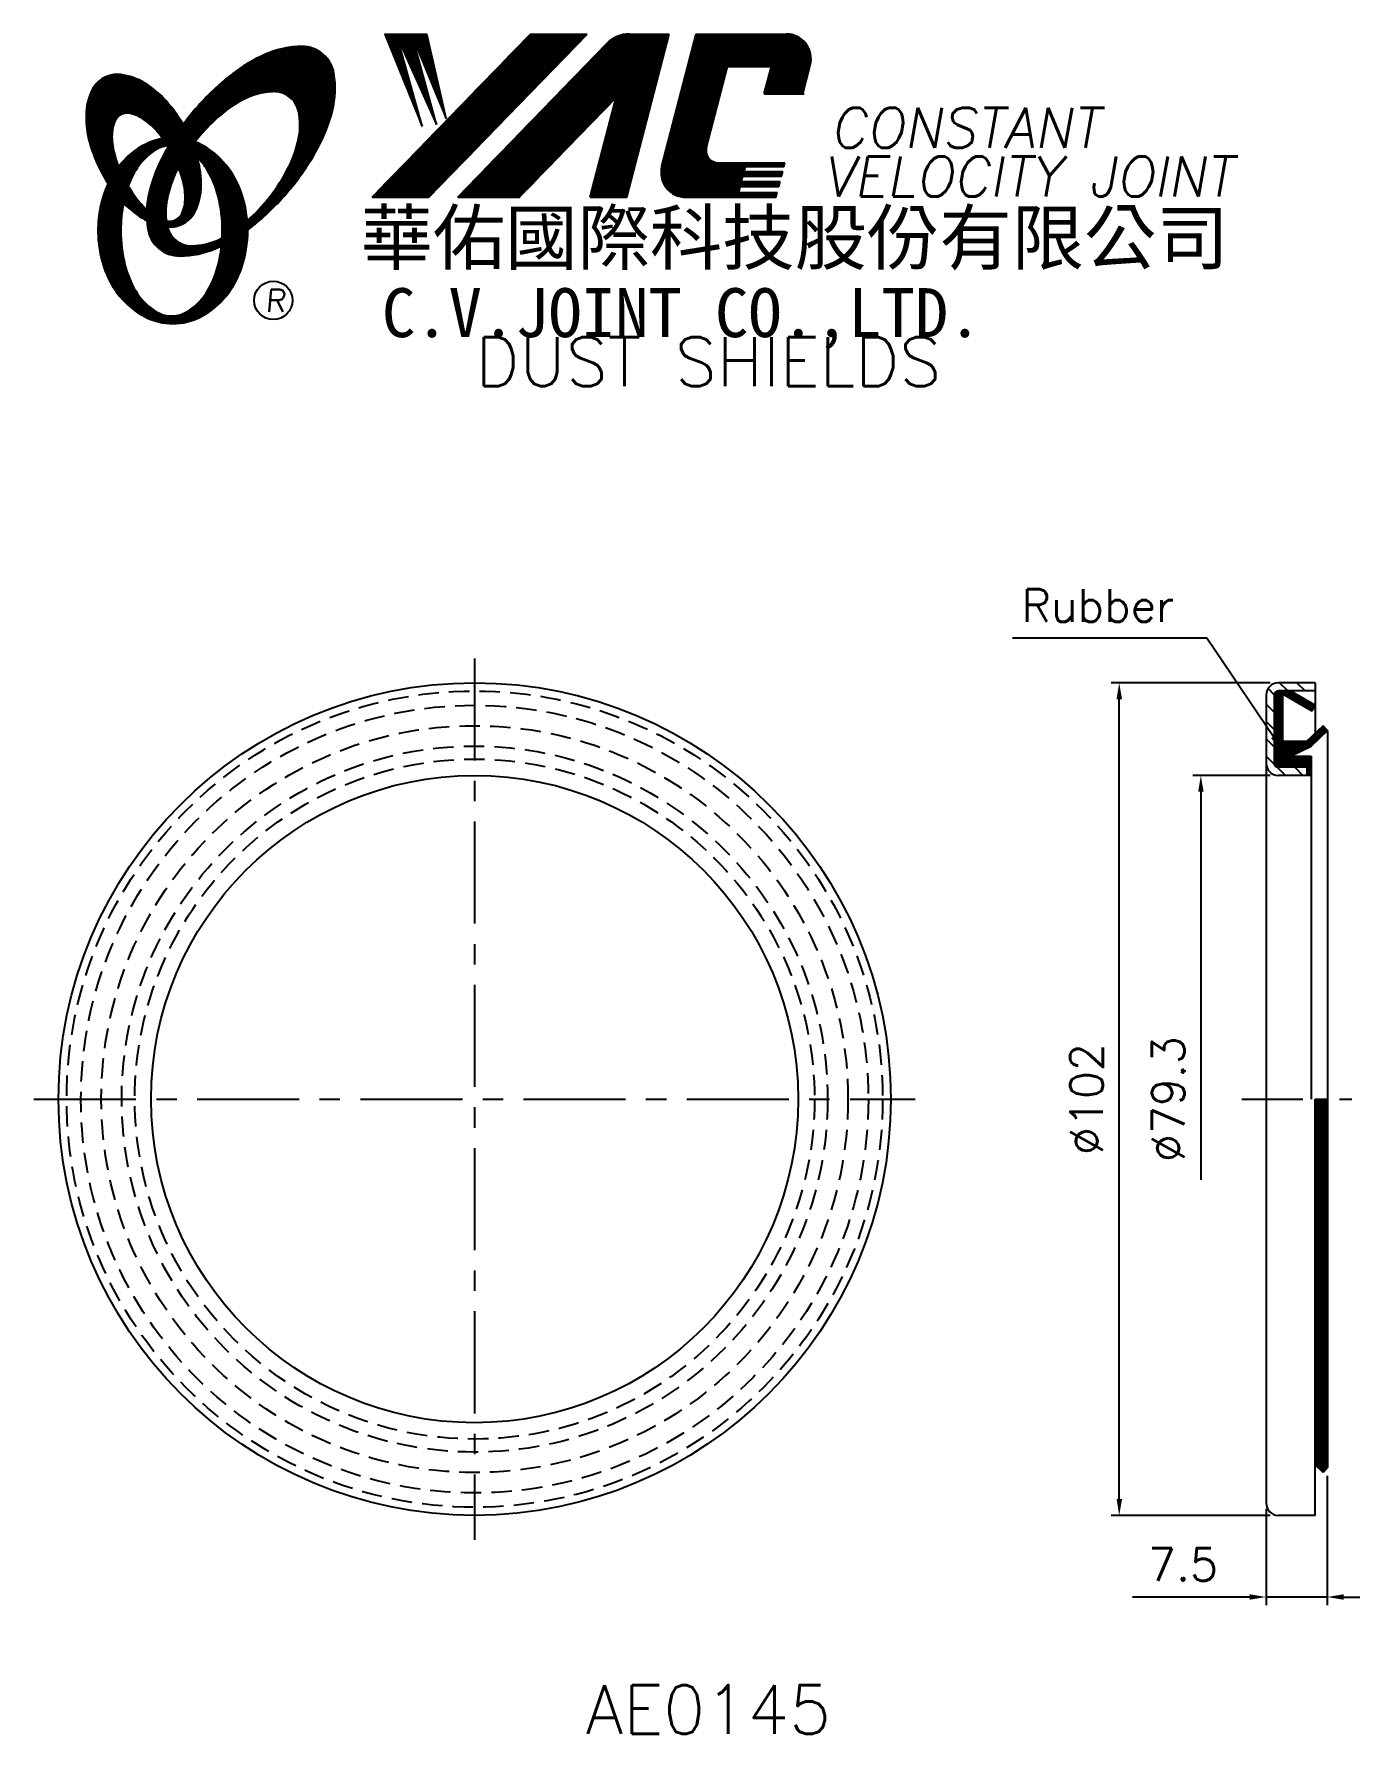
# Model space of a CAD drawing. Extents: x 60 to 223, y -4 to 204.
import ezdxf
from ezdxf.enums import TextEntityAlignment as Align

# ---------------------------------------------------------------- set-up
doc = ezdxf.new("R2010")
doc.units = 0
doc.header["$LTSCALE"] = 10
doc.header["$MEASUREMENT"] = 0
doc.linetypes.add('CENTER', pattern=[2, 1.25, -0.25, 0.25, -0.25])
doc.linetypes.add('HIDDEN', pattern=[0.375, 0.25, -0.125])
doc.layers.get('0').update_dxf_attribs({"linetype": 'CONTINUOUS'})
doc.layers.get('DEFPOINTS').update_dxf_attribs({"linetype": 'CONTINUOUS'})
doc.layers.add('4', color=4, linetype='CONTINUOUS')
doc.styles.add('CHINA', font='KAIU.TTF')
doc.styles.add('ITALICC', font='simplex.shx')
doc.dimstyles.new('STANDARD$0', dxfattribs={"dimtxt": 4, "dimasz": 2, "dimexe": 1, "dimexo": 1, "dimgap": 2, "dimtad": 1, "dimdec": 4, "dimzin": 10, "dimtxsty": 'ITALICC', "dimcen": 2, "dimclrd": 5, "dimclre": 5, "dimclrt": 18, "dimaunit": 1, "dimazin": 3, "dimtp": 0.1, "dimtfac": 0.7, "dimtdec": 4, "dimtmove": 0, "dimatfit": 3, "dimtolj": 1, "dimtzin": 10})
doc.dimstyles.new('STANDARD$7', dxfattribs={"dimtxt": 4, "dimasz": 2, "dimexe": 1, "dimexo": 1, "dimgap": 2, "dimtad": 1, "dimdec": 4, "dimzin": 10, "dimtxsty": 'ITALICC', "dimcen": -2, "dimclrd": 5, "dimclre": 5, "dimclrt": 18, "dimaunit": 1, "dimazin": 3, "dimtp": 2, "dimtfac": 0.75, "dimtdec": 4, "dimtmove": 0, "dimatfit": 3, "dimtolj": 1, "dimtzin": 10})
pattern_1 = [(45, (136.368231, -39.569869), (-0.00727476112, 0.00727476112), [])]
pattern_2 = [(45, (-24.12109, -5.12327), (-0.08838835, 0.08838835), [])]
pattern_3 = [(45, (-32.222314, -3.26546), (-0.00883883476, 0.00883883476), [])]

# ---------------------------------------------------------------- blocks, each defined once
blk = doc.blocks.new('*D14')
at = {"color": 5, "linetype": 'BYBLOCK'}
for p, q in [((211.93, 124.67), (192.43, 124.67)), ((193.43, 24.67), (193.43, 122.67)), ((211.93, 22.67), (192.43, 22.67))]:
    blk.add_line(p, q, dxfattribs=at)
for points in [[(193.1, 122.67), (193.77, 122.67), (193.43, 124.67)], [(193.1, 24.67), (193.77, 24.67), (193.43, 22.67)]]:
    blk.add_solid(points, dxfattribs=at)
at = {"layer": 'DEFPOINTS', "color": 0, "linetype": 'BYBLOCK'}
for p in [(193.43, 124.67), (212.93, 124.67), (212.93, 22.67)]:
    blk.add_point(p, dxfattribs=at)
at = {"color": 18, "linetype": 'BYBLOCK', "insert": (189.43, 73.67), "char_height": 4, "attachment_point": 5, "rotation": 90, "style": 'ITALICC'}
blk.add_mtext('\\A1;∅102', dxfattribs=at)
blk = doc.blocks.new('*D15')
at = {"color": 5, "linetype": 'BYBLOCK'}
for p, q in [((211.93, 113.32), (202.43, 113.32)), ((203.43, 111.32), (203.43, 63.77))]:
    blk.add_line(p, q, dxfattribs=at)
blk.add_solid([(203.1, 111.32), (203.77, 111.32), (203.43, 113.32)], dxfattribs=at)
at = {"layer": 'DEFPOINTS', "color": 0, "linetype": 'BYBLOCK'}
for p in [(203.43, 113.32), (212.93, 113.32), (211.43, 34.02)]:
    blk.add_point(p, dxfattribs=at)
at = {"color": 18, "linetype": 'BYBLOCK', "insert": (199.43, 73.67), "char_height": 4, "attachment_point": 5, "rotation": 90, "style": 'ITALICC'}
blk.add_mtext('\\A1;∅79.3', dxfattribs=at)
blk = doc.blocks.new('*D16')
at = {"color": 5, "linetype": 'BYBLOCK'}
for p, q in [((218.93, 27.53), (218.93, 11.67)), ((211.43, 23.48), (211.43, 11.67)), ((209.43, 12.67), (195.05, 12.67)), ((218.93, 12.67), (211.43, 12.67)), ((220.93, 12.67), (222.93, 12.67))]:
    blk.add_line(p, q, dxfattribs=at)
for points in [[(209.43, 13), (209.43, 12.34), (211.43, 12.67)], [(220.93, 13), (220.93, 12.34), (218.93, 12.67)]]:
    blk.add_solid(points, dxfattribs=at)
at = {"layer": 'DEFPOINTS', "color": 0, "linetype": 'BYBLOCK'}
for p in [(218.93, 28.53), (211.43, 24.48), (211.43, 12.67)]:
    blk.add_point(p, dxfattribs=at)
at = {"color": 18, "linetype": 'BYBLOCK', "insert": (201.24, 16.67), "char_height": 4, "attachment_point": 5, "style": 'ITALICC'}
blk.add_mtext('\\A1;7.5', dxfattribs=at)

msp = doc.modelspace()

# ---------------------------------------------------------------- hatches: boundary and pattern name
at = {"layer": '4', "linetype": 'CONTINUOUS'}
h = msp.add_hatch(dxfattribs=at)
h.set_pattern_fill('ANSI31', color=5, scale=0.1, style=0)
h.set_pattern_definition(pattern_3)
h.paths.add_polyline_path([(128.23639, 204.16552), (121.27908, 204.16552), (101.86248, 184.16176), (108.81978, 184.16176)])
h.paths.add_polyline_path([(131.78328, 196.39995), (128.60291, 184.16176), (133.08389, 184.16176), (138.28233, 204.16552), (133.3856, 204.16552, 0.202785967), (130.65153, 203.00911), (112.3574, 184.16176), (119.90431, 184.16176)])
h.paths.add_polyline_path([(145.41039, 200.16711), (150.80411, 200.16711), (149.93509, 196.82309), (154.65191, 196.82309), (155.56863, 200.35066, 0.490800957), (152.61843, 204.16552), (141.58411, 204.16552), (137.37706, 187.97663, 0.490800957), (140.32726, 184.16176), (151.36157, 184.16176), (151.51602, 184.75608), (146.7992, 184.75608), (146.99257, 185.50016), (151.70939, 185.50016), (151.86795, 186.1103), (147.15112, 186.1103), (147.31237, 186.73077), (152.02919, 186.73077), (152.18537, 187.33176), (147.46855, 187.33176), (147.62535, 187.93513), (152.34217, 187.93513), (152.4589, 188.38433), (144.31916, 188.38433, -0.490800957), (142.84405, 190.29176)])
h = msp.add_hatch(dxfattribs=at)
h.set_pattern_fill('ANSI31', color=1, scale=0.1, style=0)
h.set_pattern_definition(pattern_3)
h.paths.add_polyline_path([(108.59446, 204.16552), (103.41713, 204.16552), (107.98789, 192.86179), (104.92195, 203.81977), (109.75669, 193.09744), (106.80868, 203.81977), (110.9359, 193.80441)])
h = msp.add_hatch(dxfattribs=at)
h.set_pattern_fill('ANSI31', color=5, scale=0.082305, style=0)
h.set_pattern_definition([(45, (-32.222314, -3.265459), (-0.00727476112, 0.00727476112), [])])
h.paths.add_polyline_path([(89.81316, 197.10304, -0.172879177), (91.75463, 196.44448, -0.172879177), (92.84193, 194.70643, -0.104527385), (92.8697, 191.37824, -0.065680101), (91.70017, 187.97628, -0.051823203), (89.25976, 184.13389, -0.044272532), (86.58478, 181.30756, -0.020203161), (86.63837, 180.16964, 0.006517006), (87.04292, 180.48171, 0.049863361), (91.59634, 184.89478, 0.049863361), (95.18598, 190.12194, 0.063682799), (97.00702, 194.74929, 0.103597411), (97.19632, 199.33326, 0.177892575), (95.84771, 201.70354, 0.177892575), (93.28532, 202.63686, 0.103597411), (88.79752, 201.68382, 0.063682799), (84.53978, 199.11474, 0.049863361), (79.98636, 194.70168, 0.016070017), (78.71566, 193.09537, -0.007061632), (78.96294, 192.65834, -0.031648676), (79.91553, 190.62176, -0.008069351), (80.34743, 191.18607, -0.051823203), (83.52581, 194.44453, -0.065680101), (86.56774, 196.36488, -0.104527385)])
h.paths.add_polyline_path([(76.73749, 183.94173, -0.065680101), (77.90702, 187.34368, -0.006063428), (78.15096, 187.8187, 0.027613469), (77.42412, 189.40677, 0.017011252), (76.8907, 190.34174, 0.007829282), (76.39672, 189.47452, 0.063682799), (74.57568, 184.84717, 0.103597411), (74.38638, 180.2632, 0.177892575), (75.73498, 177.89292, 0.177892575), (78.29738, 176.95959, 0.103597411), (82.78517, 177.91264, 0.008811776), (83.41214, 178.20272, 0.013922709), (83.48947, 179.17253, -0.009086703), (83.03945, 178.95508, -0.104527385), (79.79403, 178.21692, -0.172879177), (77.85256, 178.87548, -0.172879177), (76.76526, 180.61353, -0.104527385)])
h = msp.add_hatch(dxfattribs=at)
h.set_pattern_fill('ANSI31', color=3, scale=0.082305, style=0)
h.set_pattern_definition(pattern_1)
h.paths.add_polyline_path([(74.01665, 198.15388, 0.106488277), (71.07477, 199.19245, 0.158297415), (68.98457, 198.79741, 0.158297415), (67.52524, 197.24972, 0.106488277), (66.81443, 194.21195, 0.071723199), (67.23248, 190.899, 0.058080454), (68.77746, 187.08361, 0.058080454), (71.15851, 183.72582, 0.071723199), (73.72375, 181.58807, 0.020895977), (74.26393, 181.28608, -0.030777155), (74.24803, 182.6623, -0.042059526), (73.15167, 183.82506, -0.04691039), (71.5325, 186.30621, -0.04691039), (70.40422, 189.04569, -0.060581117), (70.00212, 191.30776, -0.10187153), (70.31374, 193.39596, -0.185892489), (71.09383, 194.2876, -0.185892489), (72.27048, 194.42572, -0.10187153), (74.16813, 193.50019, -0.060581117), (75.80496, 191.88792, -0.04691039), (77.42412, 189.40677, -0.04691039), (78.5524, 186.66728, -0.060581117), (78.9545, 184.40521, -0.10187153), (78.64288, 182.31701, -0.185892489), (77.86279, 181.42537, -0.185892489), (76.68615, 181.28725, -0.002013383), (76.64535, 181.29788, 0.021593804), (76.76526, 180.61353, 0.006477741), (76.78327, 180.5365, 0.14950097), (78.75582, 180.94454, 0.158297415), (80.21516, 182.49223, 0.106488277), (80.92597, 185.52999, 0.071723199), (80.50792, 188.84295, 0.058080454), (78.96294, 192.65834, 0.058080454), (76.58189, 196.01613, 0.071723199)])
h = msp.add_hatch(dxfattribs=at)
h.set_pattern_fill('ANSI31', color=1, scale=0.082305, style=0)
h.set_pattern_definition(pattern_1)
h.paths.add_polyline_path([(75.11028, 189.83043, -0.120168026), (76.80207, 190.48382, 0.016865385), (76.20231, 191.36656, 0.076648372), (74.04608, 190.64764, 0.104809576), (70.96163, 188.13454, 0.005838257), (70.79468, 187.92234, 0.028089978), (71.5325, 186.30621, 0.014237292), (71.97463, 185.52116, -0.045767751), (72.89981, 187.458, -0.106890197)])
h.paths.add_polyline_path([(71.07891, 180.07581, -0.048711043), (71.40901, 183.45615, -0.007865741), (71.15851, 183.72582, -0.037695478), (69.52263, 185.84458, 0.03042545), (68.9973, 184.5406, 0.080710289), (68.27187, 180.07581, 0.080710289), (68.9973, 175.61102, 0.089265679), (70.96163, 172.01708, 0.104809576), (74.04608, 169.50398, 0.11926607), (77.45527, 168.67905, 0.11926607), (80.86447, 169.50398, 0.104809576), (83.94892, 172.01708, 0.089265679), (85.91324, 175.61102, 0.080710289), (86.63868, 180.07581, 0.080710289), (85.91324, 184.5406, 0.089265679), (83.94892, 188.13454, 0.104809576), (80.86447, 190.64764, 0.025513357), (80.17123, 190.96039, 0.004818181), (79.91553, 190.62176, -0.023722145), (80.45674, 189.02501, -0.065307489), (81.69192, 187.458, -0.073950765), (83.00438, 184.26028, -0.060532391), (83.51283, 180.07581, -0.060532391), (83.00438, 175.89135, -0.073950765), (81.69192, 172.69362, -0.106890197), (79.48146, 170.32119, -0.153118262), (77.29587, 169.63582, -0.153118262), (75.11028, 170.32119, -0.106890197), (72.89981, 172.69362, -0.073950765), (71.58736, 175.89135, -0.060532391)])
h = msp.add_hatch(dxfattribs=at)
h.set_pattern_fill('ANSI31', color=5, scale=12, angle=90, style=0)
h.set_pattern_definition([(135, (-24.1211, -5.1233), (-1.06066, -1.06066), [])])
h.paths.add_polyline_path([(216.43458, 113.32143), (216.43458, 114.32143), (212.93458, 114.32143, -0.414213562), (212.43458, 114.82143), (212.43458, 123.17143, -0.414213562), (212.93458, 123.67143), (217.43458, 123.67143), (217.43458, 124.67143), (212.93458, 124.67143, 0.414213562), (211.43458, 123.17143), (211.43458, 114.82143, 0.414213562), (212.93458, 113.32143)])
h = msp.add_hatch(dxfattribs=at)
h.set_pattern_fill('ANSI31', color=5, style=0)
h.set_pattern_definition(pattern_2)
h.paths.add_polyline_path([(212.43458, 114.82143, 0.414213562), (212.93458, 114.32143), (216.43458, 114.32143), (216.43458, 113.32143), (216.93458, 113.32143), (216.93458, 115.67143), (214.43458, 115.67143), (216.93458, 116.92143), (218.93458, 118.81188), (218.41484, 119.42143), (216.38504, 117.50282), (213.43458, 117.50282), (213.43458, 123.3286), (217.03148, 121.23041), (217.43458, 121.92143), (214.43458, 123.67143), (212.93458, 123.67143, 0.414213562), (212.43458, 123.17143)])
h = msp.add_hatch(dxfattribs=at)
h.set_pattern_fill('ANSI31', color=5, style=0)
h.set_pattern_definition(pattern_2)
h.paths.add_polyline_path([(218.93458, 73.67143), (217.43458, 73.67143), (217.43458, 29.94882), (218.93458, 28.53098)])
h.paths.add_polyline_path([(217.43458, 29.94882), (217.43458, 28.848), (218.41484, 27.92143), (218.93458, 28.53098)])

# ---------------------------------------------------------------- linework, layer by layer
at = {"layer": '4', "color": 5, "linetype": 'CONTINUOUS'}
for p, q in [((101.86248, 184.16176), (121.27908, 204.16552)), ((108.81978, 184.16176), (128.23639, 204.16552)), ((121.27908, 204.16552), (128.23639, 204.16552)), ((133.08389, 184.16176), (138.28233, 204.16552)), ((133.3856, 204.16552), (138.28233, 204.16552)), ((137.37706, 187.97663), (141.58411, 204.16552)), ((141.58411, 204.16552), (152.61843, 204.16552)), ((112.3574, 184.16176), (130.65153, 203.00911)), ((142.84405, 190.29176), (145.41039, 200.16711)), ((145.41039, 200.16711), (150.80411, 200.16711)), ((149.93509, 196.82309), (150.80411, 200.16711)), ((154.65191, 196.82309), (155.56863, 200.35066)), ((119.90431, 184.16176), (131.78328, 196.39995)), ((128.60291, 184.16176), (131.78328, 196.39995)), ((149.93509, 196.82309), (154.80234, 196.82309)), ((144.31916, 188.38433), (152.4589, 188.38433)), ((147.46855, 187.33176), (147.62535, 187.93513)), ((147.62535, 187.93513), (152.34217, 187.93513)), ((152.34217, 187.93513), (152.4589, 188.38433)), ((146.7992, 184.75608), (146.99257, 185.50016)), ((146.99257, 185.50016), (151.70939, 185.50016)), ((147.15112, 186.1103), (147.31237, 186.73077)), ((147.15112, 186.1103), (151.86795, 186.1103)), ((147.31237, 186.73077), (152.02919, 186.73077)), ((147.46855, 187.33176), (152.18537, 187.33176)), ((151.70939, 185.50016), (151.86795, 186.1103)), ((152.02919, 186.73077), (152.18537, 187.33176)), ((101.86248, 184.16176), (108.81978, 184.16176)), ((112.3574, 184.16176), (119.90431, 184.16176)), ((128.60291, 184.16176), (133.08389, 184.16176)), ((140.32726, 184.16176), (151.36157, 184.16176)), ((146.7992, 184.75608), (151.51602, 184.75608)), ((151.36157, 184.16176), (151.51602, 184.75608))]:
    msp.add_line(p, q, dxfattribs=at)
at = {"layer": '4', "color": 1, "linetype": 'CONTINUOUS'}
for p, q in [((103.41713, 204.16552), (107.98789, 192.86179)), ((103.41713, 204.16552), (108.59446, 204.16552)), ((110.9359, 193.80441), (108.59446, 204.16552)), ((104.92195, 203.81977), (109.75669, 193.09744)), ((107.98789, 192.86179), (104.92195, 203.81977)), ((106.80868, 203.81977), (110.9359, 193.80441)), ((109.75669, 193.09744), (106.80868, 203.81977))]:
    msp.add_line(p, q, dxfattribs=at)
at = {"layer": '4', "color": 5, "linetype": 'CENTER'}
for p, q in [((114.4346, 127.67143), (114.4346, 19.67143)), ((60.4346, 73.67143), (168.4346, 73.67143))]:
    msp.add_line(p, q, dxfattribs=at)
at = {"layer": '4', "color": 7, "linetype": 'CONTINUOUS'}
for p, q in [((211.43458, 123.17143), (211.43458, 24.17143)), ((212.43458, 123.17143), (212.43458, 114.82143)), ((217.43458, 124.67143), (212.93458, 124.67143)), ((217.43458, 123.67143), (212.93458, 123.67143)), ((213.43458, 123.3286), (217.03148, 121.23041)), ((213.43458, 123.3286), (213.43458, 117.50282)), ((214.43458, 123.67143), (217.43458, 121.92143)), ((217.43458, 124.67143), (217.43458, 123.67143)), ((217.43458, 123.67143), (217.43458, 118.49487)), ((217.43458, 121.92143), (217.03148, 121.23041)), ((218.41484, 119.42143), (216.38504, 117.50282)), ((218.93458, 118.81188), (216.93458, 116.92143)), ((218.93458, 118.81188), (218.41484, 119.42143)), ((218.93458, 118.81188), (218.93458, 28.53098)), ((216.38504, 117.50282), (213.43458, 117.50282)), ((214.43458, 115.67143), (216.93458, 116.92143)), ((214.43458, 115.67143), (216.93458, 115.67143)), ((216.93458, 115.67143), (216.93458, 73.67143)), ((216.43458, 114.32143), (212.93458, 114.32143)), ((216.93458, 113.32143), (212.93458, 113.32143)), ((216.43458, 114.32143), (216.43458, 113.32143)), ((217.43458, 23.67143), (217.43458, 73.67143)), ((218.93458, 28.53098), (217.43458, 29.94882)), ((218.41484, 27.92143), (217.43458, 28.848)), ((218.93458, 28.53098), (218.41484, 27.92143)), ((217.43458, 22.67143), (217.43458, 23.67143)), ((217.43458, 22.67143), (212.93458, 22.67143))]:
    msp.add_line(p, q, dxfattribs=at)
at = {"layer": '4', "color": 5, "linetype": 'CENTER', "ltscale": 0.6}
msp.add_line((208.43458, 73.67143), (221.93458, 73.67143), dxfattribs=at)
at = {"layer": '4', "color": 5, "linetype": 'CONTINUOUS'}
for points in [[(86.63837, 180.16964, 0.006517006), (87.04292, 180.48171, 0.049863361), (91.59634, 184.89478, 0.049863361), (95.18598, 190.12194, 0.063682799), (97.00702, 194.74929, 0.103597411), (97.19632, 199.33326, 0.177892575), (95.84771, 201.70354, 0.177892575), (93.28532, 202.63686, 0.103597411), (88.79752, 201.68382, 0.063682799), (84.53978, 199.11474, 0.049863361), (79.98636, 194.70168, 0.016070017), (78.71566, 193.09537)], [(86.58478, 181.30756, 0.044272532), (89.25976, 184.13389, 0.051823203), (91.70017, 187.97628, 0.065680101), (92.8697, 191.37824, 0.104527385), (92.84193, 194.70643, 0.172879177), (91.75463, 196.44448, 0.172879177), (89.81316, 197.10304, 0.104527385), (86.56774, 196.36488, 0.065680101), (83.52581, 194.44453, 0.051823203), (80.34743, 191.18607, 0.008069351), (79.91553, 190.62176)], [(76.8907, 190.34174, 0.007829282), (76.39672, 189.47452, 0.063682799), (74.57568, 184.84717, 0.103597411), (74.38638, 180.2632, 0.177892575), (75.73498, 177.89292, 0.177892575), (78.29738, 176.95959, 0.103597411), (82.78517, 177.91264, 0.008811776), (83.41214, 178.20272, 0.008811776)], [(78.15096, 187.8187, 0.006063428), (77.90702, 187.34368, 0.065680101), (76.73749, 183.94173, 0.104527385), (76.76526, 180.61353, 0.172879177), (77.85256, 178.87548, 0.172879177), (79.79403, 178.21692, 0.104527385), (83.03945, 178.95508, 0.009086703), (83.48947, 179.17253, 0.009086703)]]:
    msp.add_lwpolyline(points, format="xyb", dxfattribs=at)
at = {"layer": '4', "color": 3, "linetype": 'CONTINUOUS'}
for points in [[(76.78327, 180.5365, 0.14950097), (78.75582, 180.94454, 0.158297415), (80.21516, 182.49223, 0.106488277), (80.92597, 185.52999, 0.071723199), (80.50792, 188.84295, 0.058080454), (78.96294, 192.65834, 0.058080454), (76.58189, 196.01613, 0.071723199), (74.01665, 198.15388, 0.106488277), (71.07477, 199.19245, 0.158297415), (68.98457, 198.79741, 0.158297415), (67.52524, 197.24972, 0.106488277), (66.81443, 194.21195, 0.071723199), (67.23248, 190.899, 0.058080454), (68.77746, 187.08361, 0.058080454), (71.15851, 183.72582, 0.071723199), (73.72375, 181.58807, 0.020895977), (74.26393, 181.28608, 0.020895977)], [(76.64535, 181.29788, 0.002013383), (76.68615, 181.28725, 0.185892489), (77.86279, 181.42537, 0.185892489), (78.64288, 182.31701, 0.10187153), (78.9545, 184.40521, 0.060581117), (78.5524, 186.66728, 0.04691039), (77.42412, 189.40677, 0.04691039), (75.80496, 191.88792, 0.060581117), (74.16813, 193.50019, 0.10187153), (72.27048, 194.42572, 0.185892489), (71.09383, 194.2876, 0.185892489), (70.31374, 193.39596, 0.10187153), (70.00212, 191.30776, 0.060581117), (70.40422, 189.04569, 0.04691039), (71.5325, 186.30621, 0.04691039), (73.15167, 183.82506, 0.042059526), (74.24803, 182.6623, 0.042059526)]]:
    msp.add_lwpolyline(points, format="xyb", dxfattribs=at)
at = {"layer": '4', "color": 1, "linetype": 'CONTINUOUS'}
for points in [[(69.52263, 185.84458, 0.03042545), (68.9973, 184.5406, 0.080710289), (68.27187, 180.07581, 0.080710289), (68.9973, 175.61102, 0.089265679), (70.96163, 172.01708, 0.104809576), (74.04608, 169.50398, 0.11926607), (77.45527, 168.67905, 0.11926607), (80.86447, 169.50398, 0.104809576), (83.94892, 172.01708, 0.089265679), (85.91324, 175.61102, 0.080710289), (86.63868, 180.07581, 0.080710289), (85.91324, 184.5406, 0.089265679), (83.94892, 188.13454, 0.104809576), (80.86447, 190.64764, 0.025513357), (80.17123, 190.96039, 0.025513357)], [(76.20231, 191.36656, 0.076648372), (74.04608, 190.64764, 0.104809576), (70.96163, 188.13454, 0.005838257), (70.79468, 187.92234, 0.005838257)], [(76.80207, 190.48382, 0.120168026), (75.11028, 189.83043, 0.106890197), (72.89981, 187.458, 0.045767751), (71.97463, 185.52116, 0.045767751)], [(71.40901, 183.45615, 0.048711043), (71.07891, 180.07581, 0.060532391), (71.58736, 175.89135, 0.073950765), (72.89981, 172.69362, 0.106890197), (75.11028, 170.32119, 0.153118262), (77.29587, 169.63582, 0.153118262), (79.48146, 170.32119, 0.106890197), (81.69192, 172.69362, 0.073950765), (83.00438, 175.89135, 0.060532391), (83.51283, 180.07581, 0.060532391), (83.00438, 184.26028, 0.073950765), (81.69192, 187.458, 0.065307489), (80.45674, 189.02501)]]:
    msp.add_lwpolyline(points, format="xyb", dxfattribs=at)
at = {"layer": '4', "color": 5, "linetype": 'CONTINUOUS'}
msp.add_circle((89.75951, 171.53009), 2.35282, dxfattribs=at)
at = {"layer": '4', "color": 7, "linetype": 'CONTINUOUS'}
for radius in [51, 39.65]:
    msp.add_circle((114.4346, 73.67143), radius, dxfattribs=at)
at = {"layer": '4', "color": 5, "linetype": 'HIDDEN'}
for radius in [50, 48.25, 45.75, 43.25, 41.65]:
    msp.add_circle((114.4346, 73.67143), radius, dxfattribs=at)
at = {"layer": '4', "color": 5, "linetype": 'CONTINUOUS'}
for centre, radius, start, end in [((133.3856, 200.35528), 3.81024, 90, 135.8533387), ((152.61843, 201.11733), 3.04819, 345.4326059, 90), ((144.31916, 189.90843), 1.5241, 165.4326059, 270), ((140.32726, 187.20996), 3.04819, 165.4326059, 270)]:
    msp.add_arc(centre, radius, start, end, dxfattribs=at)
at = {"layer": '4', "color": 7, "linetype": 'CONTINUOUS'}
for centre, radius, start, end in [((212.93458, 123.17143), 1.5, 90, 180), ((212.93458, 123.17143), 0.5, 90, 180), ((212.93458, 114.82143), 1.5, 180, 270), ((212.93458, 114.82143), 0.5, 180, 270), ((212.93458, 24.17143), 1.5, 180, 270)]:
    msp.add_arc(centre, radius, start, end, dxfattribs=at)

# ---------------------------------------------------------------- texts
at = {"layer": '4', "color": 5, "linetype": 'CONTINUOUS', "style": 'ITALICC'}
for s, height, oblique, p in [('CONSTANT', 4.9, 10, (158.01129, 190.23223)), ('VELOCITY JOINT', 4.9, 10, (157.13306, 184.23685)), ('R', 2.75625, 5, (88.80083, 170.12049))]:
    msp.add_text(s, height=height, dxfattribs=dict(at, oblique=oblique)).set_placement(p)
at = {"layer": '4', "color": 7, "linetype": 'CONTINUOUS', "style": 'CHINA'}
for s, height, p in [('華佑國際科技股份有限公司', 6.5, (100.44912, 175.97192)), ('C.V.JOINT CO.,LTD.', 6, (103.07776, 167.0257))]:
    msp.add_text(s, height=height, dxfattribs=at).set_placement(p)
at = {"layer": '4', "color": 18, "linetype": 'CONTINUOUS', "style": 'ITALICC'}
for s, p in [('DUST SHIELDS', (143.08048, 161.03288)), ('AE0145', (143.08048, -4.11451))]:
    msp.add_text(s, height=6, dxfattribs=at).set_placement(p, align=Align.CENTER)
at = {"layer": '4', "color": 18, "linetype": 'CONTINUOUS', "insert": (200.15512, 134.13405), "char_height": 4, "attachment_point": 6, "style": 'ITALICC'}
msp.add_mtext('\\A1;Rubber', dxfattribs=at)

# ---------------------------------------------------------------- dimensions: what is measured, and where the dimension line sits
at = {"layer": '4', "color": 7, "linetype": 'CONTINUOUS'}
dim = msp.add_linear_dim(base=(193.43455, 124.67143), p1=(212.93458, 22.67143), p2=(212.93458, 124.67143), angle=90, text='%%C102', dimstyle='STANDARD$0', dxfattribs=at)
dim.commit()
dim.dimension.update_dxf_attribs({"geometry": '*D14', "text_midpoint": (189.43455, 73.67143)})
dim = msp.add_linear_dim(base=(203.43458, 113.32143), p1=(211.43458, 34.02143), p2=(212.93458, 113.32143), angle=90, text='%%C79.3', dimstyle='STANDARD$0', override={"dimcen": -2, "dimse1": 1, "dimsd1": 1}, dxfattribs=at)
dim.commit()
dim.dimension.update_dxf_attribs({"geometry": '*D15', "text_midpoint": (199.43458, 73.67143)})
dim = msp.add_linear_dim(base=(211.43458, 12.67142), p1=(218.93458, 28.53098), p2=(211.43458, 24.48344), text='7.5', dimstyle='STANDARD$0', dxfattribs=at)
dim.commit()
dim.dimension.update_dxf_attribs({"geometry": '*D16', "text_midpoint": (201.2441, 16.67142)})

# ---------------------------------------------------------------- leaders
at = {"layer": '4', "color": 5, "linetype": 'CONTINUOUS', "annotation_type": 0, "has_hookline": 1, "hookline_direction": 1, "text_width": 19.80952}
msp.add_leader([(213.41746, 116.40824), (204.15512, 130.13405), (202.15512, 130.13405)], dimstyle='STANDARD$7', dxfattribs=at)

doc.saveas('drawing.dxf')
